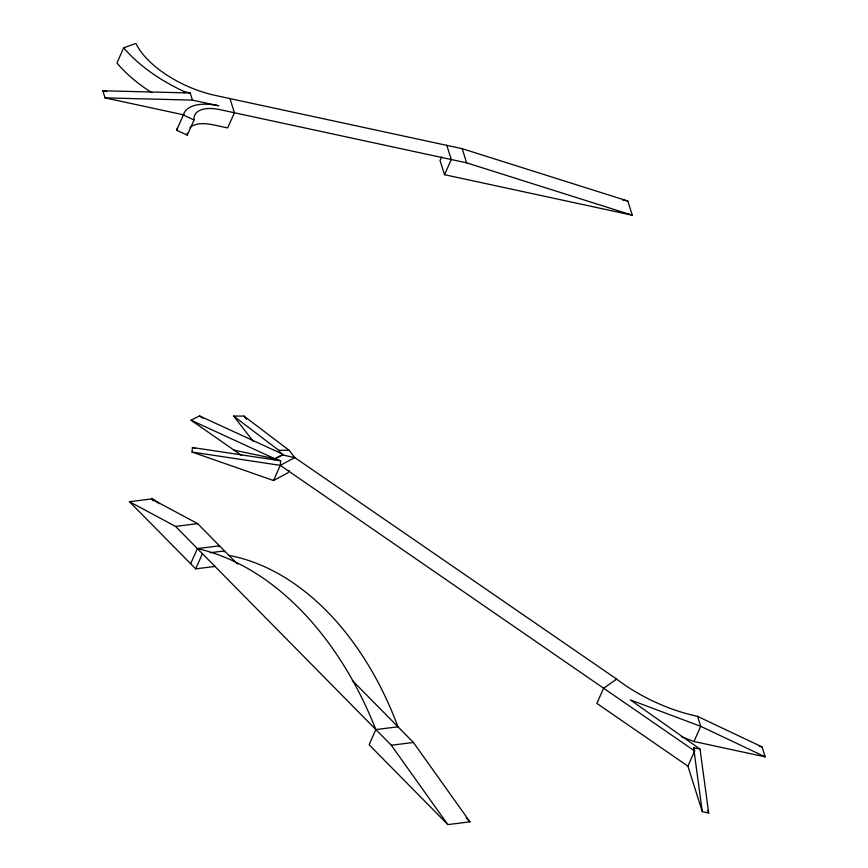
<?xml version="1.0" encoding="UTF-8"?>
<svg xmlns="http://www.w3.org/2000/svg" width="868" height="868" viewBox="0 0 868 868"><rect width="100%" height="100%" fill="white"/><g stroke="black" fill="none" stroke-linecap="round" stroke-linejoin="round"><path stroke-width="1.3" d="M192.056 452.065L192.425 447.508L280.646 460.789L280.277 465.346L273.518 480.514L192.056 452.065L280.277 465.346L694.66 750.983L687.912 766.162L702.277 811.634L708.668 813.012L700.042 749.127L630.363 699.912L700.715 726.321L765.185 756.853L762.039 746.903L697.568 716.371A105.679 51.396 24 0 1 616.66 679.091L294.794 457.599L289.142 450.318L244.006 416.097L233.622 416.065L253.239 441.313M441.595 157.021L440.043 160.526L444.514 174.696L632.273 215.199L627.803 201.018L462.156 148.667L215.416 95.447A74.268 36.12 24 0 1 135.896 43.4L123.701 47.827L116.941 62.995A107.545 52.308 24 0 0 151.857 92.757M184.211 92.833L184.667 91.791L190.201 92.984L192.457 100.113L218.671 105.766A47.339 23.024 24 0 0 183.354 115.075L176.595 130.243L187.282 135.115L194.041 119.947A34.34 16.698 24 0 1 219.897 109.628L466.637 162.848L632.273 215.199M190.634 563.744L197.394 548.576L219.506 545.82L219.061 546.829M237.485 564.048L197.644 523.643L151.574 498.937L129.451 501.704L195.68 568.855L202.428 553.686M224.107 551.939L224.552 550.93L210.24 552.721M274.407 459.845L274.885 458.781L282.35 454.919L294.794 457.599L280.277 465.346M289.087 470.434L288.046 472.767L273.518 480.514M444.514 174.696L451.273 159.528L446.792 145.347M228.935 555.379A295.011 200.703 82.9 0 1 397.978 726.809L375.855 729.565L369.106 744.744L447.845 824.6L469.968 821.844L413.418 742.476L352.397 680.577M681.402 736.78L693.955 741.5L700.715 726.321L697.568 716.371M616.66 679.091L603.618 688.226L596.869 703.395L687.912 766.162M241.673 455.494L191.058 420.21L199.531 415.913L283.359 454.485L274.885 458.781L233.948 450.112M129.451 501.704L175.52 526.399L197.644 523.643M195.68 568.855L215.199 566.424M175.52 526.399L391.305 745.232L413.418 742.476M233.622 416.065L278.758 450.297L289.142 450.318M184.211 114.967L105.071 97.889L102.815 90.771L190.201 92.984M105.071 97.889L192.457 100.113M622.508 199.879L627.803 201.018M102.815 90.771L106.764 91.617M759.402 746.328L762.039 746.903M693.955 741.5L765.185 756.853M702.277 811.634L693.64 747.749L700.042 749.127M280.646 460.789L274.885 458.781L191.058 420.21M192.425 447.508L194.942 448.387M183.354 115.075L194.041 119.947M199.531 415.913L202.852 418.224M159.213 503.646L151.846 498.33L151.574 498.937L153.462 500.847M466.17 817.992L469.968 821.844M278.758 450.297L282.35 454.919M244.006 416.097L246.501 419.309M391.305 745.232L447.845 824.6M693.64 747.749L694.66 750.983M707.854 810.452L708.668 813.012M462.156 148.667L466.637 162.848M229.955 98.583L234.425 112.764L227.676 127.932L213.137 124.797A34.34 16.698 24 0 0 189.94 127.596M187.282 135.115A34.34 16.698 24 0 1 187.26 132.956M176.595 130.243A47.339 23.024 24 0 1 177.463 128.03M184.667 91.791A107.545 52.308 24 0 1 123.701 47.827M197.394 548.576A327.041 222.501 82.9 0 1 375.855 729.565"/></g></svg>
